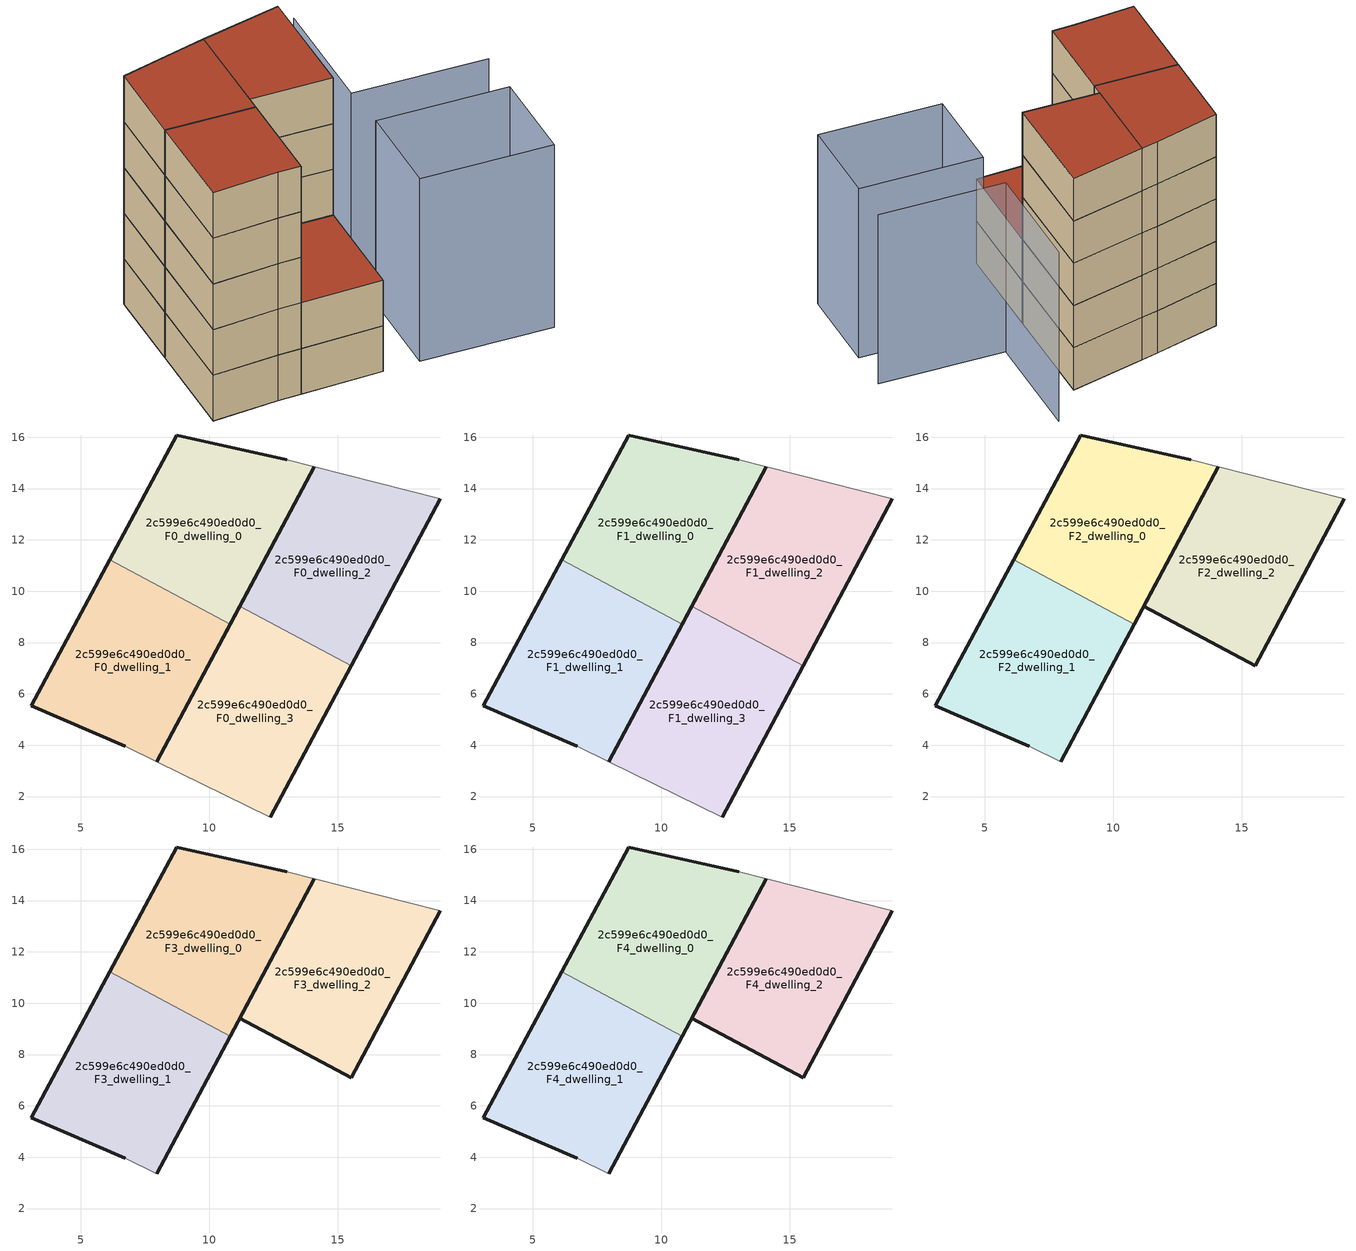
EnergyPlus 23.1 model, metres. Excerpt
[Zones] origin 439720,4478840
2c599e6c490ed0d0_F0_dwelling_0
 floor ground (EU_floor_Construction): 10.82,8.71 14.09,14.84 13.02,15.12 8.73,16.09 6.12,11.22 z0
 wall outside (EU_wall_Construction): 14.09,14.84 10.82,8.71 / 6.12,11.22 8.73,16.09 13.02,15.12 z0:3
 wall adiabatic (EU_wall_Construction): 13.02,15.12 14.09,14.84 z0:3
 wall to 2c599e6c490ed0d0_F0_dwelling_1 (EU_wall_Construction): 10.82,8.71 6.12,11.22 z0:3
2c599e6c490ed0d0_F0_dwelling_1
 floor ground (EU_floor_Construction): 7.96,3.36 10.82,8.71 6.12,11.22 3.07,5.54 6.72,3.97 z0
 wall outside (EU_wall_Construction): 6.72,3.97 3.07,5.54 6.12,11.22 / 10.82,8.71 7.96,3.36 z0:3
 wall adiabatic (EU_wall_Construction): 7.96,3.36 6.72,3.97 z0:3
2c599e6c490ed0d0_F0_dwelling_2
 floor ground (EU_floor_Construction): 15.53,7.09 19,13.59 14.09,14.84 11.19,9.41 z0
 wall outside (EU_wall_Construction): 19,13.59 15.53,7.09 / 11.19,9.41 14.09,14.84 z0:3
 wall to 2c599e6c490ed0d0_F0_dwelling_3 (EU_wall_Construction): 15.53,7.09 11.19,9.41 z0:3
 wall adiabatic (EU_wall_Construction): 14.09,14.84 19,13.59 z0:3
2c599e6c490ed0d0_F0_dwelling_3
 floor ground (EU_floor_Construction): 12.38,1.21 15.53,7.09 11.19,9.41 7.96,3.36 z0
 wall outside (EU_wall_Construction): 7.96,3.36 11.19,9.41 / 15.53,7.09 12.38,1.21 z0:3
 wall adiabatic (EU_wall_Construction): 12.38,1.21 7.96,3.36 z0:3
2c599e6c490ed0d0_F1_dwelling_0
 floor to 2c599e6c490ed0d0_F0_dwelling_0 (EU_floor_Construction): 10.82,8.71 14.09,14.84 13.02,15.12 8.73,16.09 6.12,11.22 z3
 wall outside (EU_wall_Construction): 14.09,14.84 10.82,8.71 / 6.12,11.22 8.73,16.09 13.02,15.12 z3:6
 wall adiabatic (EU_wall_Construction): 13.02,15.12 14.09,14.84 z3:6
 wall to 2c599e6c490ed0d0_F1_dwelling_1 (EU_wall_Construction): 10.82,8.71 6.12,11.22 z3:6
2c599e6c490ed0d0_F1_dwelling_1
 floor to 2c599e6c490ed0d0_F0_dwelling_1 (EU_floor_Construction): 7.96,3.36 10.82,8.71 6.12,11.22 3.07,5.54 6.72,3.97 z3
 wall outside (EU_wall_Construction): 6.72,3.97 3.07,5.54 6.12,11.22 / 10.82,8.71 7.96,3.36 z3:6
 wall adiabatic (EU_wall_Construction): 7.96,3.36 6.72,3.97 z3:6
2c599e6c490ed0d0_F1_dwelling_2
 floor to 2c599e6c490ed0d0_F0_dwelling_2 (EU_floor_Construction): 15.53,7.09 19,13.59 14.09,14.84 11.19,9.41 z3
 wall outside (EU_wall_Construction): 19,13.59 15.53,7.09 / 11.19,9.41 14.09,14.84 z3:6
 wall to 2c599e6c490ed0d0_F1_dwelling_3 (EU_wall_Construction): 15.53,7.09 11.19,9.41 z3:6
 wall adiabatic (EU_wall_Construction): 14.09,14.84 19,13.59 z3:6
2c599e6c490ed0d0_F1_dwelling_3
 floor to 2c599e6c490ed0d0_F0_dwelling_3 (EU_floor_Construction): 12.38,1.21 15.53,7.09 11.19,9.41 7.96,3.36 z3
 wall outside (EU_wall_Construction): 7.96,3.36 11.19,9.41 / 15.53,7.09 12.38,1.21 z3:6
 wall adiabatic (EU_wall_Construction): 12.38,1.21 7.96,3.36 z3:6
 roof outside (EU_roof_Construction): 15.53,7.09 12.38,1.21 7.96,3.36 11.19,9.41 z6
2c599e6c490ed0d0_F2_dwelling_0
 floor to 2c599e6c490ed0d0_F1_dwelling_0 (EU_floor_Construction): 10.82,8.71 14.09,14.84 13.02,15.12 8.73,16.09 6.12,11.22 z6
 wall outside (EU_wall_Construction): 14.09,14.84 10.82,8.71 / 6.12,11.22 8.73,16.09 13.02,15.12 z6:9
 wall adiabatic (EU_wall_Construction): 13.02,15.12 14.09,14.84 z6:9
 wall to 2c599e6c490ed0d0_F2_dwelling_1 (EU_wall_Construction): 10.82,8.71 6.12,11.22 z6:9
2c599e6c490ed0d0_F2_dwelling_1
 floor to 2c599e6c490ed0d0_F1_dwelling_1 (EU_floor_Construction): 7.96,3.36 10.82,8.71 6.12,11.22 3.07,5.54 6.72,3.97 z6
 wall outside (EU_wall_Construction): 6.72,3.97 3.07,5.54 6.12,11.22 / 10.82,8.71 7.96,3.36 z6:9
 wall adiabatic (EU_wall_Construction): 7.96,3.36 6.72,3.97 z6:9
2c599e6c490ed0d0_F2_dwelling_2
 floor to 2c599e6c490ed0d0_F1_dwelling_2 (EU_floor_Construction): 15.53,7.09 19,13.59 14.09,14.84 11.19,9.41 z6
 wall outside (EU_wall_Construction): 19,13.59 15.53,7.09 11.19,9.41 14.09,14.84 z6:9
 wall adiabatic (EU_wall_Construction): 14.09,14.84 19,13.59 z6:9
2c599e6c490ed0d0_F3_dwelling_0
 floor to 2c599e6c490ed0d0_F2_dwelling_0 (EU_floor_Construction): 10.82,8.71 14.09,14.84 13.02,15.12 8.73,16.09 6.12,11.22 z9
 wall outside (EU_wall_Construction): 14.09,14.84 10.82,8.71 / 6.12,11.22 8.73,16.09 13.02,15.12 z9:12
 wall adiabatic (EU_wall_Construction): 13.02,15.12 14.09,14.84 z9:12
 wall to 2c599e6c490ed0d0_F3_dwelling_1 (EU_wall_Construction): 10.82,8.71 6.12,11.22 z9:12
2c599e6c490ed0d0_F3_dwelling_1
 floor to 2c599e6c490ed0d0_F2_dwelling_1 (EU_floor_Construction): 7.96,3.36 10.82,8.71 6.12,11.22 3.07,5.54 6.72,3.97 z9
 wall outside (EU_wall_Construction): 6.72,3.97 3.07,5.54 6.12,11.22 / 10.82,8.71 7.96,3.36 z9:12
 wall adiabatic (EU_wall_Construction): 7.96,3.36 6.72,3.97 z9:12
2c599e6c490ed0d0_F3_dwelling_2
 floor to 2c599e6c490ed0d0_F2_dwelling_2 (EU_floor_Construction): 15.53,7.09 19,13.59 14.09,14.84 11.19,9.41 z9
 wall outside (EU_wall_Construction): 19,13.59 15.53,7.09 11.19,9.41 14.09,14.84 z9:12
 wall adiabatic (EU_wall_Construction): 14.09,14.84 19,13.59 z9:12
2c599e6c490ed0d0_F4_dwelling_0
 floor to 2c599e6c490ed0d0_F3_dwelling_0 (EU_floor_Construction): 10.82,8.71 14.09,14.84 13.02,15.12 8.73,16.09 6.12,11.22 z12
 wall outside (EU_wall_Construction): 14.09,14.84 10.82,8.71 / 6.12,11.22 8.73,16.09 13.02,15.12 z12:15
 wall adiabatic (EU_wall_Construction): 13.02,15.12 14.09,14.84 z12:15
 wall to 2c599e6c490ed0d0_F4_dwelling_1 (EU_wall_Construction): 10.82,8.71 6.12,11.22 z12:15
 roof outside (EU_roof_Construction): 14.09,14.84 10.82,8.71 6.12,11.22 8.73,16.09 13.02,15.12 z15
2c599e6c490ed0d0_F4_dwelling_1
 floor to 2c599e6c490ed0d0_F3_dwelling_1 (EU_floor_Construction): 7.96,3.36 10.82,8.71 6.12,11.22 3.07,5.54 6.72,3.97 z12
 wall outside (EU_wall_Construction): 6.72,3.97 3.07,5.54 6.12,11.22 / 10.82,8.71 7.96,3.36 z12:15
 wall adiabatic (EU_wall_Construction): 7.96,3.36 6.72,3.97 z12:15
 roof outside (EU_roof_Construction): 10.82,8.71 7.96,3.36 6.72,3.97 3.07,5.54 6.12,11.22 z15
2c599e6c490ed0d0_F4_dwelling_2
 floor to 2c599e6c490ed0d0_F3_dwelling_2 (EU_floor_Construction): 15.53,7.09 19,13.59 14.09,14.84 11.19,9.41 z12
 wall outside (EU_wall_Construction): 19,13.59 15.53,7.09 11.19,9.41 14.09,14.84 z12:15
 wall adiabatic (EU_wall_Construction): 14.09,14.84 19,13.59 z12:15
 roof outside (EU_roof_Construction): 19,13.59 15.53,7.09 11.19,9.41 14.09,14.84 z15
shading: 25.49,4.26 18.36,8.08 / 18.36,8.08 21.99,14.85 / 17.15,5.47 24.11,1.74 / 24.11,1.74 21.3,-3.49 / 21.3,-3.49 14.35,0.23 / 14.35,0.23 17.15,5.47 z0:12
[Building]
EU S2 Campaign: North Axis=0; Terrain=City; Solar Distribution=FullExterior
[Site:Location]
Madrid: Latitude=40.5; Longitude=-3.5; Time Zone=1; Elevation=609
[SizingPeriod:WeatherFileDays]
AnnualSizingPeriod: Begin Month=1; Begin Day of Month=1; End Month=12; End Day of Month=31; Day of Week for Start Day=Monday; Use Weather File Daylight Saving Period=No; Use Weather File Rain and Snow Indicators=No
[MATERIAL]
EU_InternalMass_Material: Roughness=MediumRough; Thickness=0.1; Conductivity=1; Density=1800; Specific Heat=900; Thermal Absorptance=0.9; Solar Absorptance=0.7; Visible Absorptance=0.7
[MATERIAL:NOMASS] Roughness=MediumRough; Thermal Absorptance=0.9; Solar Absorptance=0.7; Visible Absorptance=0.7
Name | Thermal Resistance
EU_wall_NoMass | 0.419739
EU_roof_NoMass | 0.352165
EU_floor_NoMass | 0.608284
[CONSTRUCTION]
EU_wall_Construction: EU_wall_NoMass
EU_roof_Construction: EU_roof_NoMass
EU_floor_Construction: EU_floor_NoMass
EU_InternalMass_Construction: EU_InternalMass_Material
[ZONE] Type=1; Multiplier=1; Ceiling Height=autocalculate; Floor Area=autocalculate; Part of Total Floor Area=Yes
Name | Volume
2c599e6c490ed0d0_F0_dwelling_0; 2c599e6c490ed0d0_F1_dwelling_0; 2c599e6c490ed0d0_F2_dwelling_0; 2c599e6c490ed0d0_F3_dwelling_0; 2c599e6c490ed0d0_F4_dwelling_0 | 99.7354
2c599e6c490ed0d0_F0_dwelling_1; 2c599e6c490ed0d0_F1_dwelling_1; 2c599e6c490ed0d0_F2_dwelling_1; 2c599e6c490ed0d0_F3_dwelling_1; 2c599e6c490ed0d0_F4_dwelling_1 | 99.7225
2c599e6c490ed0d0_F0_dwelling_2; 2c599e6c490ed0d0_F1_dwelling_2; 2c599e6c490ed0d0_F2_dwelling_2; 2c599e6c490ed0d0_F3_dwelling_2; 2c599e6c490ed0d0_F4_dwelling_2 | 99.7449
2c599e6c490ed0d0_F0_dwelling_3; 2c599e6c490ed0d0_F1_dwelling_3 | 99.7496
[INTERNALMASS] Construction=EU_InternalMass_Construction
Name | Zone or ZoneList | Surface Area
2c599e6c490ed0d0_F0_dwelling_0_EU_InternalMass | 2c599e6c490ed0d0_F0_dwelling_0 | 33.2455
2c599e6c490ed0d0_F0_dwelling_1_EU_InternalMass | 2c599e6c490ed0d0_F0_dwelling_1 | 33.2419
2c599e6c490ed0d0_F0_dwelling_2_EU_InternalMass | 2c599e6c490ed0d0_F0_dwelling_2 | 33.2479
2c599e6c490ed0d0_F0_dwelling_3_EU_InternalMass | 2c599e6c490ed0d0_F0_dwelling_3 | 33.2486
2c599e6c490ed0d0_F1_dwelling_0_EU_InternalMass | 2c599e6c490ed0d0_F1_dwelling_0 | 33.2455
2c599e6c490ed0d0_F1_dwelling_1_EU_InternalMass | 2c599e6c490ed0d0_F1_dwelling_1 | 33.2419
2c599e6c490ed0d0_F1_dwelling_2_EU_InternalMass | 2c599e6c490ed0d0_F1_dwelling_2 | 33.2479
2c599e6c490ed0d0_F1_dwelling_3_EU_InternalMass | 2c599e6c490ed0d0_F1_dwelling_3 | 33.2486
2c599e6c490ed0d0_F2_dwelling_0_EU_InternalMass | 2c599e6c490ed0d0_F2_dwelling_0 | 44.331
2c599e6c490ed0d0_F2_dwelling_1_EU_InternalMass | 2c599e6c490ed0d0_F2_dwelling_1 | 44.3266
2c599e6c490ed0d0_F2_dwelling_2_EU_InternalMass | 2c599e6c490ed0d0_F2_dwelling_2 | 44.3236
2c599e6c490ed0d0_F3_dwelling_0_EU_InternalMass | 2c599e6c490ed0d0_F3_dwelling_0 | 44.331
2c599e6c490ed0d0_F3_dwelling_1_EU_InternalMass | 2c599e6c490ed0d0_F3_dwelling_1 | 44.3266
2c599e6c490ed0d0_F3_dwelling_2_EU_InternalMass | 2c599e6c490ed0d0_F3_dwelling_2 | 44.3236
2c599e6c490ed0d0_F4_dwelling_0_EU_InternalMass | 2c599e6c490ed0d0_F4_dwelling_0 | 44.331
2c599e6c490ed0d0_F4_dwelling_1_EU_InternalMass | 2c599e6c490ed0d0_F4_dwelling_1 | 44.3266
2c599e6c490ed0d0_F4_dwelling_2_EU_InternalMass | 2c599e6c490ed0d0_F4_dwelling_2 | 44.3236
[OTHEREQUIPMENT] Fuel Type=Electricity; Design Level Calculation Method=Watts/Area; Power per Zone Floor Area=1; Fraction Latent=0; Fraction Radiant=0; Fraction Lost=0; Carbon Dioxide Generation Rate=0; EndUse Subcategory=EU_Step8_InternalGains
Name | Zone or ZoneList or Space or SpaceList | Schedule
EU_Step8_InternalGain_2c599e6c490ed0d0_F0_dwelling_0_f000 | 2c599e6c490ed0d0_F0_dwelling_0 | EU_Step8_GainSchedule_2c599e6c490ed0d0_F0_dwelling_0_f000
EU_Step8_InternalGain_2c599e6c490ed0d0_F0_dwelling_1_f000 | 2c599e6c490ed0d0_F0_dwelling_1 | EU_Step8_GainSchedule_2c599e6c490ed0d0_F0_dwelling_1_f000
EU_Step8_InternalGain_2c599e6c490ed0d0_F0_dwelling_2_f000 | 2c599e6c490ed0d0_F0_dwelling_2 | EU_Step8_GainSchedule_2c599e6c490ed0d0_F0_dwelling_2_f000
EU_Step8_InternalGain_2c599e6c490ed0d0_F0_dwelling_3_f000 | 2c599e6c490ed0d0_F0_dwelling_3 | EU_Step8_GainSchedule_2c599e6c490ed0d0_F0_dwelling_3_f000
EU_Step8_InternalGain_2c599e6c490ed0d0_F1_dwelling_0_f000 | 2c599e6c490ed0d0_F1_dwelling_0 | EU_Step8_GainSchedule_2c599e6c490ed0d0_F1_dwelling_0_f000
EU_Step8_InternalGain_2c599e6c490ed0d0_F1_dwelling_1_f000 | 2c599e6c490ed0d0_F1_dwelling_1 | EU_Step8_GainSchedule_2c599e6c490ed0d0_F1_dwelling_1_f000
EU_Step8_InternalGain_2c599e6c490ed0d0_F1_dwelling_2_f000 | 2c599e6c490ed0d0_F1_dwelling_2 | EU_Step8_GainSchedule_2c599e6c490ed0d0_F1_dwelling_2_f000
EU_Step8_InternalGain_2c599e6c490ed0d0_F1_dwelling_3_f000 | 2c599e6c490ed0d0_F1_dwelling_3 | EU_Step8_GainSchedule_2c599e6c490ed0d0_F1_dwelling_3_f000
EU_Step8_InternalGain_2c599e6c490ed0d0_F2_dwelling_0_f000 | 2c599e6c490ed0d0_F2_dwelling_0 | EU_Step8_GainSchedule_2c599e6c490ed0d0_F2_dwelling_0_f000
EU_Step8_InternalGain_2c599e6c490ed0d0_F2_dwelling_1_f000 | 2c599e6c490ed0d0_F2_dwelling_1 | EU_Step8_GainSchedule_2c599e6c490ed0d0_F2_dwelling_1_f000
EU_Step8_InternalGain_2c599e6c490ed0d0_F2_dwelling_2_f000 | 2c599e6c490ed0d0_F2_dwelling_2 | EU_Step8_GainSchedule_2c599e6c490ed0d0_F2_dwelling_2_f000
EU_Step8_InternalGain_2c599e6c490ed0d0_F3_dwelling_0_f000 | 2c599e6c490ed0d0_F3_dwelling_0 | EU_Step8_GainSchedule_2c599e6c490ed0d0_F3_dwelling_0_f000
EU_Step8_InternalGain_2c599e6c490ed0d0_F3_dwelling_1_f000 | 2c599e6c490ed0d0_F3_dwelling_1 | EU_Step8_GainSchedule_2c599e6c490ed0d0_F3_dwelling_1_f000
EU_Step8_InternalGain_2c599e6c490ed0d0_F3_dwelling_2_f000 | 2c599e6c490ed0d0_F3_dwelling_2 | EU_Step8_GainSchedule_2c599e6c490ed0d0_F3_dwelling_2_f000
EU_Step8_InternalGain_2c599e6c490ed0d0_F4_dwelling_0_f000 | 2c599e6c490ed0d0_F4_dwelling_0 | EU_Step8_GainSchedule_2c599e6c490ed0d0_F4_dwelling_0_f000
EU_Step8_InternalGain_2c599e6c490ed0d0_F4_dwelling_1_f000 | 2c599e6c490ed0d0_F4_dwelling_1 | EU_Step8_GainSchedule_2c599e6c490ed0d0_F4_dwelling_1_f000
EU_Step8_InternalGain_2c599e6c490ed0d0_F4_dwelling_2_f000 | 2c599e6c490ed0d0_F4_dwelling_2 | EU_Step8_GainSchedule_2c599e6c490ed0d0_F4_dwelling_2_f000
[ZONEVENTILATION:DESIGNFLOWRATE] Schedule=EU_AlwaysOn; Design Flow Rate Calculation Method=AirChanges/Hour; Air Changes per Hour=0.703302; Ventilation Type=Natural; Fan Pressure Rise=0; Fan Total Efficiency=1; Constant Term Coefficient=1; Temperature Term Coefficient=0; Velocity Term Coefficient=0; Velocity Squared Term Coefficient=0; Minimum Indoor Temperature=-100; Maximum Indoor Temperature=100; Delta Temperature=-100; Minimum Outdoor Temperature=-100; Maximum Outdoor Temperature=100; Maximum Wind Speed=40
Name | Zone or ZoneList or Space or SpaceList
EU_ConstantAir_2c599e6c490ed0d0_F0_dwelling_0 | 2c599e6c490ed0d0_F0_dwelling_0
EU_ConstantAir_2c599e6c490ed0d0_F0_dwelling_1 | 2c599e6c490ed0d0_F0_dwelling_1
EU_ConstantAir_2c599e6c490ed0d0_F0_dwelling_2 | 2c599e6c490ed0d0_F0_dwelling_2
EU_ConstantAir_2c599e6c490ed0d0_F0_dwelling_3 | 2c599e6c490ed0d0_F0_dwelling_3
EU_ConstantAir_2c599e6c490ed0d0_F1_dwelling_0 | 2c599e6c490ed0d0_F1_dwelling_0
EU_ConstantAir_2c599e6c490ed0d0_F1_dwelling_1 | 2c599e6c490ed0d0_F1_dwelling_1
EU_ConstantAir_2c599e6c490ed0d0_F1_dwelling_2 | 2c599e6c490ed0d0_F1_dwelling_2
EU_ConstantAir_2c599e6c490ed0d0_F1_dwelling_3 | 2c599e6c490ed0d0_F1_dwelling_3
EU_ConstantAir_2c599e6c490ed0d0_F2_dwelling_0 | 2c599e6c490ed0d0_F2_dwelling_0
EU_ConstantAir_2c599e6c490ed0d0_F2_dwelling_1 | 2c599e6c490ed0d0_F2_dwelling_1
EU_ConstantAir_2c599e6c490ed0d0_F2_dwelling_2 | 2c599e6c490ed0d0_F2_dwelling_2
EU_ConstantAir_2c599e6c490ed0d0_F3_dwelling_0 | 2c599e6c490ed0d0_F3_dwelling_0
EU_ConstantAir_2c599e6c490ed0d0_F3_dwelling_1 | 2c599e6c490ed0d0_F3_dwelling_1
EU_ConstantAir_2c599e6c490ed0d0_F3_dwelling_2 | 2c599e6c490ed0d0_F3_dwelling_2
EU_ConstantAir_2c599e6c490ed0d0_F4_dwelling_0 | 2c599e6c490ed0d0_F4_dwelling_0
EU_ConstantAir_2c599e6c490ed0d0_F4_dwelling_1 | 2c599e6c490ed0d0_F4_dwelling_1
EU_ConstantAir_2c599e6c490ed0d0_F4_dwelling_2 | 2c599e6c490ed0d0_F4_dwelling_2
[HVACTEMPLATE:THERMOSTAT] Constant Heating Setpoint=20; Constant Cooling Setpoint=50
EU_HeatOnly_2c599e6c490ed0d0_F0_dwelling_0; EU_HeatOnly_2c599e6c490ed0d0_F0_dwelling_1; EU_HeatOnly_2c599e6c490ed0d0_F0_dwelling_2; EU_HeatOnly_2c599e6c490ed0d0_F0_dwelling_3; EU_HeatOnly_2c599e6c490ed0d0_F1_dwelling_0; EU_HeatOnly_2c599e6c490ed0d0_F1_dwelling_1; EU_HeatOnly_2c599e6c490ed0d0_F1_dwelling_2; EU_HeatOnly_2c599e6c490ed0d0_F1_dwelling_3; EU_HeatOnly_2c599e6c490ed0d0_F2_dwelling_0; EU_HeatOnly_2c599e6c490ed0d0_F2_dwelling_1; EU_HeatOnly_2c599e6c490ed0d0_F2_dwelling_2; EU_HeatOnly_2c599e6c490ed0d0_F3_dwelling_0; EU_HeatOnly_2c599e6c490ed0d0_F3_dwelling_1; EU_HeatOnly_2c599e6c490ed0d0_F3_dwelling_2; EU_HeatOnly_2c599e6c490ed0d0_F4_dwelling_0; EU_HeatOnly_2c599e6c490ed0d0_F4_dwelling_1; EU_HeatOnly_2c599e6c490ed0d0_F4_dwelling_2
[HVACTEMPLATE:ZONE:IDEALLOADSAIRSYSTEM] System Availability Schedule=EU_AlwaysOn; Maximum Heating Supply Air Temperature=50; Minimum Cooling Supply Air Temperature=13; Maximum Heating Supply Air Humidity Ratio=0.0156; Minimum Cooling Supply Air Humidity Ratio=0.0077; Heating Limit=NoLimit; Cooling Limit=NoLimit; Heating Availability Schedule=EU_AlwaysOn; Cooling Availability Schedule=EU_CoolingOff; Dehumidification Control Type=ConstantSensibleHeatRatio; Cooling Sensible Heat Ratio=0.7; Dehumidification Setpoint=60; Humidification Control Type=None; Humidification Setpoint=30; Outdoor Air Method=None; Outdoor Air Flow Rate per Person=0.00944; Outdoor Air Flow Rate per Zone Floor Area=0; Outdoor Air Flow Rate per Zone=0; Demand Controlled Ventilation Type=None; Outdoor Air Economizer Type=NoEconomizer; Heat Recovery Type=None; Sensible Heat Recovery Effectiveness=0.7; Latent Heat Recovery Effectiveness=0.65
Name | Template Thermostat
2c599e6c490ed0d0_F0_dwelling_0 | EU_HeatOnly_2c599e6c490ed0d0_F0_dwelling_0
2c599e6c490ed0d0_F0_dwelling_1 | EU_HeatOnly_2c599e6c490ed0d0_F0_dwelling_1
2c599e6c490ed0d0_F0_dwelling_2 | EU_HeatOnly_2c599e6c490ed0d0_F0_dwelling_2
2c599e6c490ed0d0_F0_dwelling_3 | EU_HeatOnly_2c599e6c490ed0d0_F0_dwelling_3
2c599e6c490ed0d0_F1_dwelling_0 | EU_HeatOnly_2c599e6c490ed0d0_F1_dwelling_0
2c599e6c490ed0d0_F1_dwelling_1 | EU_HeatOnly_2c599e6c490ed0d0_F1_dwelling_1
2c599e6c490ed0d0_F1_dwelling_2 | EU_HeatOnly_2c599e6c490ed0d0_F1_dwelling_2
2c599e6c490ed0d0_F1_dwelling_3 | EU_HeatOnly_2c599e6c490ed0d0_F1_dwelling_3
2c599e6c490ed0d0_F2_dwelling_0 | EU_HeatOnly_2c599e6c490ed0d0_F2_dwelling_0
2c599e6c490ed0d0_F2_dwelling_1 | EU_HeatOnly_2c599e6c490ed0d0_F2_dwelling_1
2c599e6c490ed0d0_F2_dwelling_2 | EU_HeatOnly_2c599e6c490ed0d0_F2_dwelling_2
2c599e6c490ed0d0_F3_dwelling_0 | EU_HeatOnly_2c599e6c490ed0d0_F3_dwelling_0
2c599e6c490ed0d0_F3_dwelling_1 | EU_HeatOnly_2c599e6c490ed0d0_F3_dwelling_1
2c599e6c490ed0d0_F3_dwelling_2 | EU_HeatOnly_2c599e6c490ed0d0_F3_dwelling_2
2c599e6c490ed0d0_F4_dwelling_0 | EU_HeatOnly_2c599e6c490ed0d0_F4_dwelling_0
2c599e6c490ed0d0_F4_dwelling_1 | EU_HeatOnly_2c599e6c490ed0d0_F4_dwelling_1
2c599e6c490ed0d0_F4_dwelling_2 | EU_HeatOnly_2c599e6c490ed0d0_F4_dwelling_2
[SIZING:ZONE] Zone Cooling Design Supply Air Temperature Input Method=SupplyAirTemperature; Zone Cooling Design Supply Air Temperature=13; Zone Heating Design Supply Air Temperature Input Method=SupplyAirTemperature; Zone Heating Design Supply Air Temperature=50; Zone Cooling Design Supply Air Humidity Ratio=0.008; Zone Heating Design Supply Air Humidity Ratio=0.008; Cooling Design Air Flow Method=DesignDay; Cooling Design Air Flow Rate=0; Cooling Minimum Air Flow per Zone Floor Area=0.000762; Cooling Minimum Air Flow=0; Cooling Minimum Air Flow Fraction=0.2; Heating Design Air Flow Method=DesignDay; Heating Design Air Flow Rate=0; Heating Maximum Air Flow per Zone Floor Area=0.002032; Heating Maximum Air Flow=0.141576; Heating Maximum Air Flow Fraction=0.3; Account for Dedicated Outdoor Air System=No; Dedicated Outdoor Air System Control Strategy=NeutralSupplyAir; Dedicated Outdoor Air Low Setpoint Temperature for Design=autosize; Dedicated Outdoor Air High Setpoint Temperature for Design=autosize; Zone Load Sizing Method=Sensible Load Only No Latent Load; Zone Latent Cooling Design Supply Air Humidity Ratio Input Method=HumidityRatioDifference; Zone Cooling Design Supply Air Humidity Ratio Difference=0.005; Zone Latent Heating Design Supply Air Humidity Ratio Input Method=HumidityRatioDifference; Zone Humidification Design Supply Air Humidity Ratio Difference=0.005
2c599e6c490ed0d0_F0_dwelling_0; 2c599e6c490ed0d0_F0_dwelling_1; 2c599e6c490ed0d0_F0_dwelling_2; 2c599e6c490ed0d0_F0_dwelling_3; 2c599e6c490ed0d0_F1_dwelling_0; 2c599e6c490ed0d0_F1_dwelling_1; 2c599e6c490ed0d0_F1_dwelling_2; 2c599e6c490ed0d0_F1_dwelling_3; 2c599e6c490ed0d0_F2_dwelling_0; 2c599e6c490ed0d0_F2_dwelling_1; 2c599e6c490ed0d0_F2_dwelling_2; 2c599e6c490ed0d0_F3_dwelling_0; 2c599e6c490ed0d0_F3_dwelling_1; 2c599e6c490ed0d0_F3_dwelling_2; 2c599e6c490ed0d0_F4_dwelling_0; 2c599e6c490ed0d0_F4_dwelling_1; 2c599e6c490ed0d0_F4_dwelling_2
[SCHEDULE:CONSTANT]
Name | Hourly Value
EU_AlwaysOn | 1
EU_CoolingOff | 0
[SCHEDULE:FILE] Column Number=1; Rows to Skip at Top=0; Number of Hours of Data=8760; Column Separator=Comma; Interpolate to Timestep=No; Minutes per Item=60; Adjust Schedule for Daylight Savings=Yes
Name | File
EU_Step8_GainSchedule_2c599e6c490ed0d0_F0_dwelling_0_f000 | ../../schedules/2c599e6c490ed0d0/2c599e6c490ed0d0_F0_dwelling_0_f000_gain.csv
EU_Step8_GainSchedule_2c599e6c490ed0d0_F0_dwelling_1_f000 | ../../schedules/2c599e6c490ed0d0/2c599e6c490ed0d0_F0_dwelling_1_f000_gain.csv
EU_Step8_GainSchedule_2c599e6c490ed0d0_F0_dwelling_2_f000 | ../../schedules/2c599e6c490ed0d0/2c599e6c490ed0d0_F0_dwelling_2_f000_gain.csv
EU_Step8_GainSchedule_2c599e6c490ed0d0_F0_dwelling_3_f000 | ../../schedules/2c599e6c490ed0d0/2c599e6c490ed0d0_F0_dwelling_3_f000_gain.csv
EU_Step8_GainSchedule_2c599e6c490ed0d0_F1_dwelling_0_f000 | ../../schedules/2c599e6c490ed0d0/2c599e6c490ed0d0_F1_dwelling_0_f000_gain.csv
EU_Step8_GainSchedule_2c599e6c490ed0d0_F1_dwelling_1_f000 | ../../schedules/2c599e6c490ed0d0/2c599e6c490ed0d0_F1_dwelling_1_f000_gain.csv
EU_Step8_GainSchedule_2c599e6c490ed0d0_F1_dwelling_2_f000 | ../../schedules/2c599e6c490ed0d0/2c599e6c490ed0d0_F1_dwelling_2_f000_gain.csv
EU_Step8_GainSchedule_2c599e6c490ed0d0_F1_dwelling_3_f000 | ../../schedules/2c599e6c490ed0d0/2c599e6c490ed0d0_F1_dwelling_3_f000_gain.csv
EU_Step8_GainSchedule_2c599e6c490ed0d0_F2_dwelling_0_f000 | ../../schedules/2c599e6c490ed0d0/2c599e6c490ed0d0_F2_dwelling_0_f000_gain.csv
EU_Step8_GainSchedule_2c599e6c490ed0d0_F2_dwelling_1_f000 | ../../schedules/2c599e6c490ed0d0/2c599e6c490ed0d0_F2_dwelling_1_f000_gain.csv
EU_Step8_GainSchedule_2c599e6c490ed0d0_F2_dwelling_2_f000 | ../../schedules/2c599e6c490ed0d0/2c599e6c490ed0d0_F2_dwelling_2_f000_gain.csv
EU_Step8_GainSchedule_2c599e6c490ed0d0_F3_dwelling_0_f000 | ../../schedules/2c599e6c490ed0d0/2c599e6c490ed0d0_F3_dwelling_0_f000_gain.csv
EU_Step8_GainSchedule_2c599e6c490ed0d0_F3_dwelling_1_f000 | ../../schedules/2c599e6c490ed0d0/2c599e6c490ed0d0_F3_dwelling_1_f000_gain.csv
EU_Step8_GainSchedule_2c599e6c490ed0d0_F3_dwelling_2_f000 | ../../schedules/2c599e6c490ed0d0/2c599e6c490ed0d0_F3_dwelling_2_f000_gain.csv
EU_Step8_GainSchedule_2c599e6c490ed0d0_F4_dwelling_0_f000 | ../../schedules/2c599e6c490ed0d0/2c599e6c490ed0d0_F4_dwelling_0_f000_gain.csv
EU_Step8_GainSchedule_2c599e6c490ed0d0_F4_dwelling_1_f000 | ../../schedules/2c599e6c490ed0d0/2c599e6c490ed0d0_F4_dwelling_1_f000_gain.csv
EU_Step8_GainSchedule_2c599e6c490ed0d0_F4_dwelling_2_f000 | ../../schedules/2c599e6c490ed0d0/2c599e6c490ed0d0_F4_dwelling_2_f000_gain.csv
